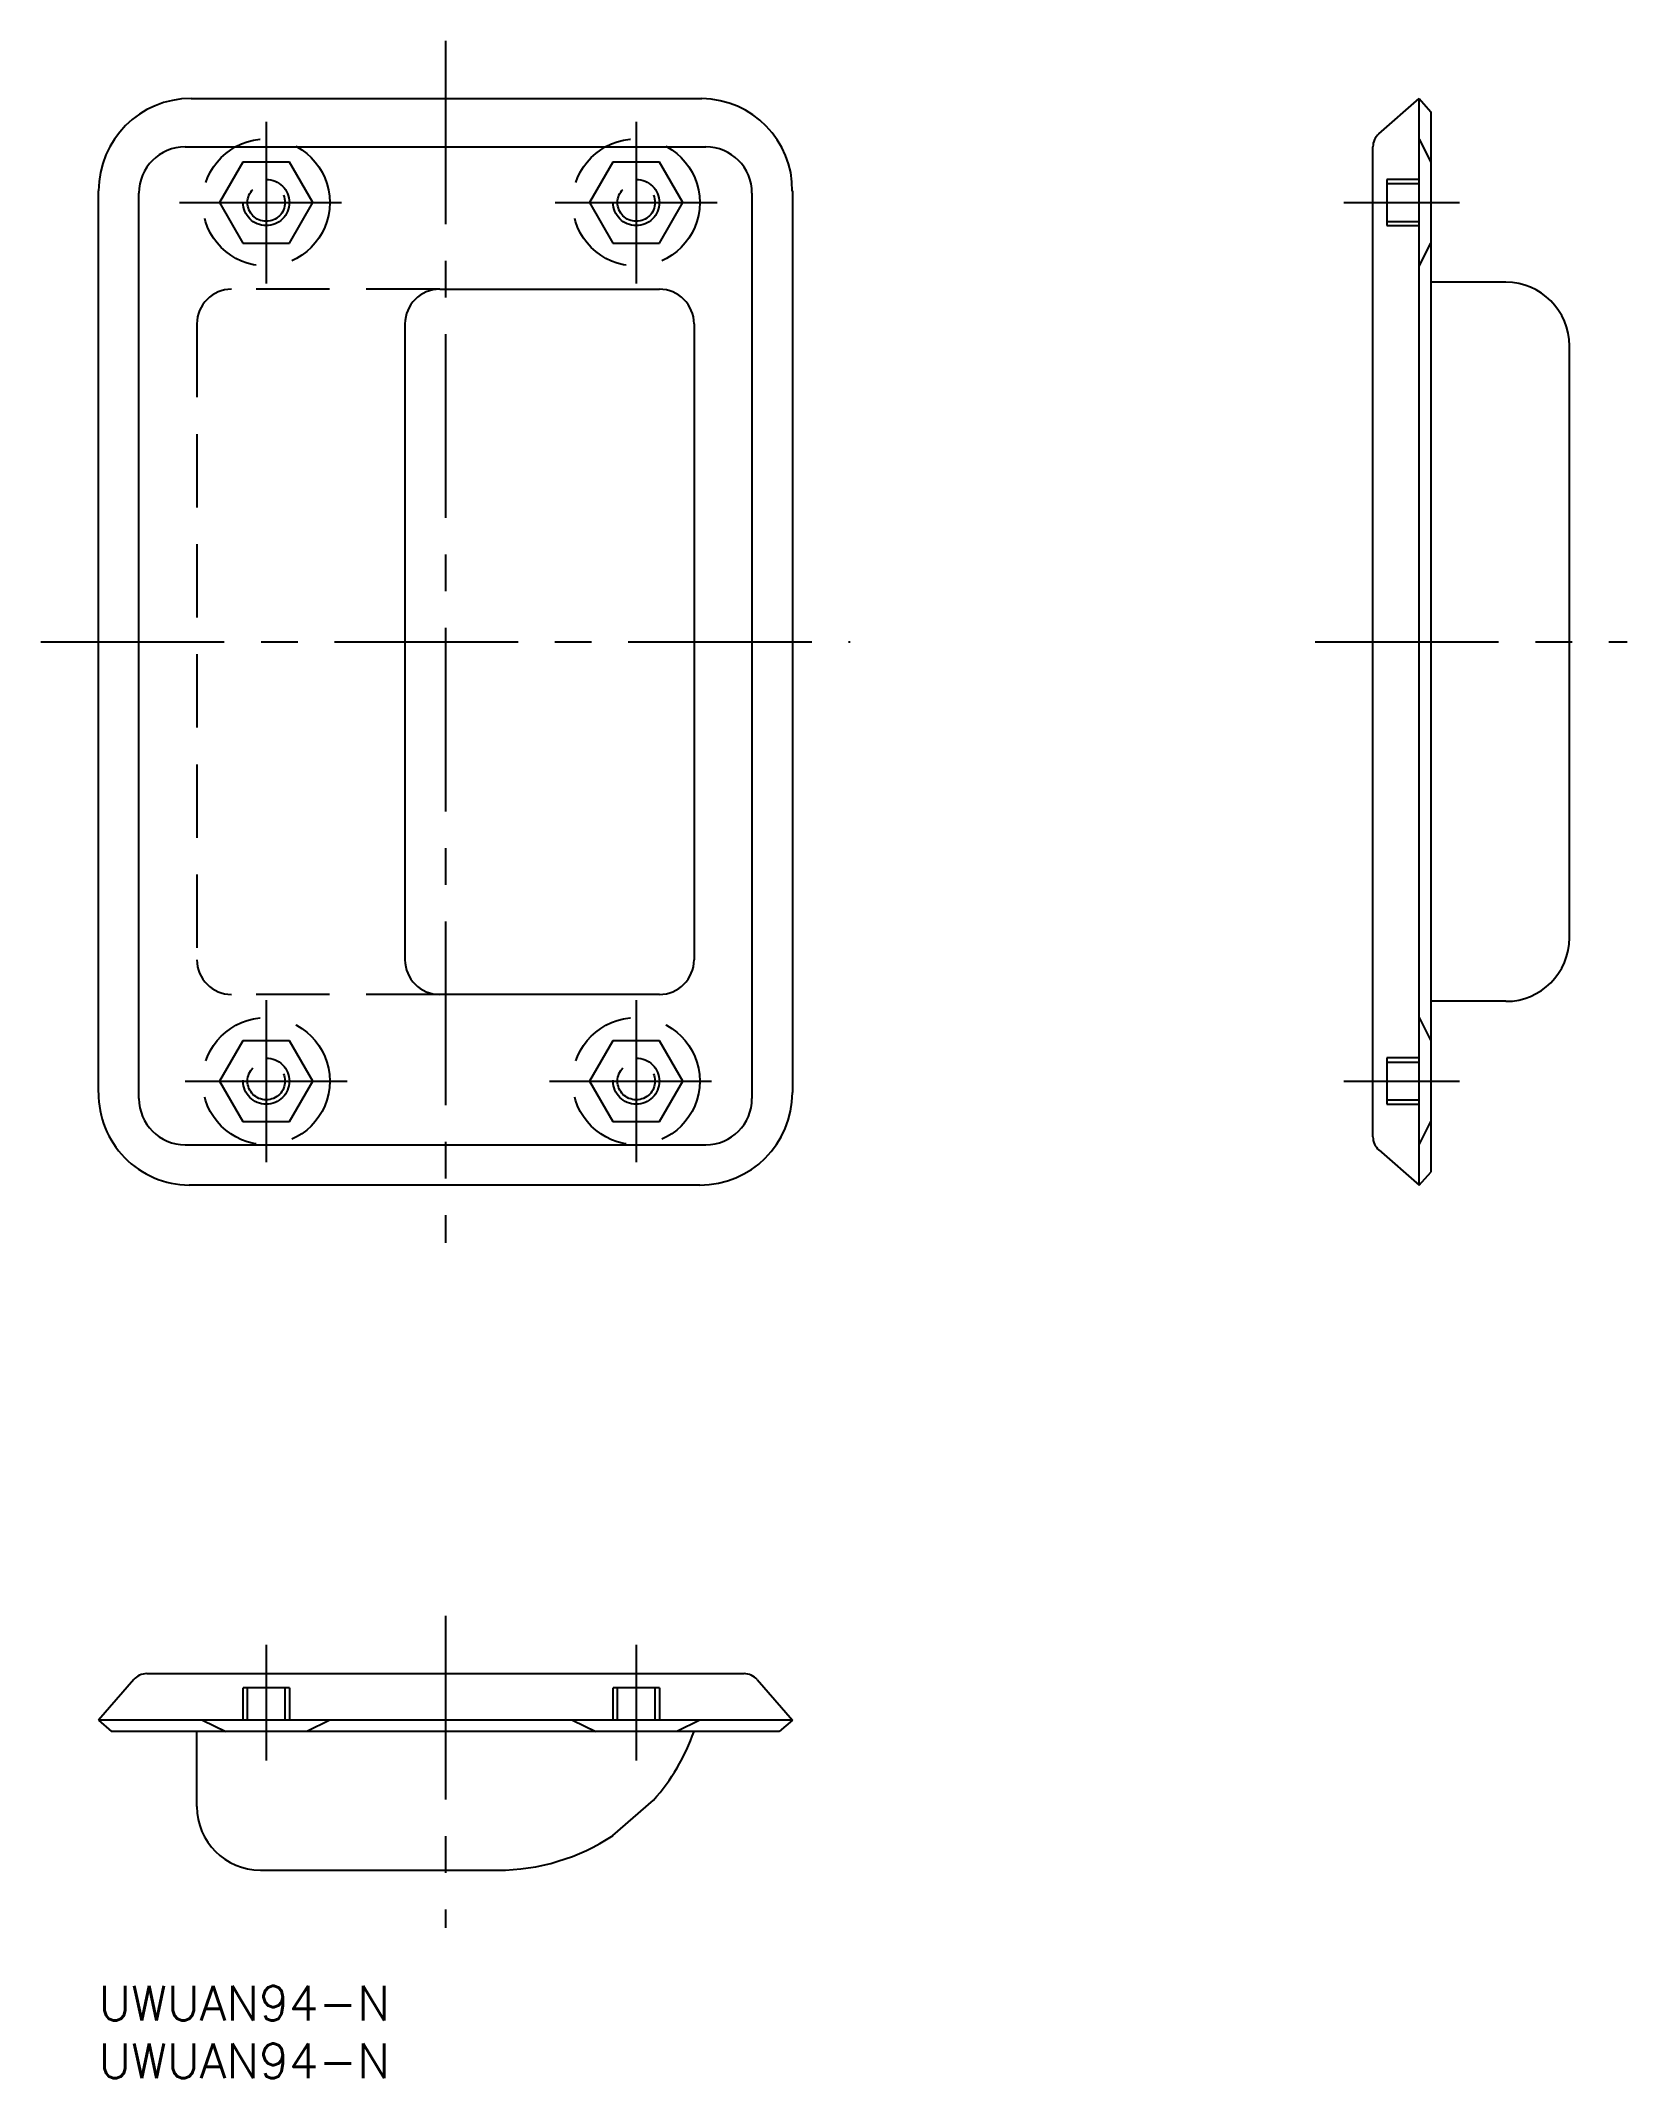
# Model space of a CAD drawing. Extents: x -5 to 132, y -8 to 168.
import ezdxf

# ---------------------------------------------------------------- set-up
doc = ezdxf.new("R2010")
doc.units = 0
doc.header["$LTSCALE"] = 0.5
doc.linetypes.add('CENTER', pattern=[50.8, 31.75, -6.35, 6.35, -6.35])
doc.linetypes.add('DASHED', pattern=[19.05, 12.7, -6.35])
for name, color, linetype in [('MSM_CENTER', 1, 'CENTER'), ('MSM_CONTINUOUS', 7, 'CONTINUOUS'), ('MSM_DASHED', 4, 'DASHED'), ('MSM_PART_NUMBER', 7, 'CONTINUOUS')]:
    doc.layers.add(name, color=color, linetype=linetype)
doc.styles.get("Standard").update_dxf_attribs({"font": 'txt.shx', "height": 3, "bigfont": 'bigfont.shx'})

msp = doc.modelspace()

# ---------------------------------------------------------------- linework, layer by layer
at = {"layer": 'MSM_CENTER'}
for p, q in [((30, 168.26), (30, 64.26)), ((14.5, 161.25), (14.5, 147.26)), ((46.5, 161.25), (46.5, 147.26)), ((7, 154.26), (21, 154.26)), ((39.5, 154.26), (53.5, 154.26)), ((107.71, 154.26), (117.71, 154.26)), ((-5, 116.26), (65, 116.26)), ((105.21, 116.26), (132.21, 116.26)), ((14.5, 85.25), (14.5, 71.26)), ((46.5, 85.25), (46.5, 71.26)), ((7.5, 78.26), (21.5, 78.26)), ((39, 78.26), (53, 78.26)), ((107.71, 78.26), (117.71, 78.26)), ((30, 32), (30, 5)), ((14.5, 29.5), (14.5, 19.5)), ((46.5, 29.5), (46.5, 19.5))]:
    msp.add_line(p, q, dxfattribs=at)
at = {"layer": 'MSM_CONTINUOUS'}
for p, q in [((8, 163.26), (52.17, 163.26)), ((110.72, 160.21), (114.22, 163.26)), ((114.22, 69.26), (114.22, 163.26)), ((114.22, 163.26), (115.21, 162.12)), ((115.21, 162.12), (115.21, 70.39)), ((7.49, 159.08), (52.51, 159.08)), ((110.21, 73.43), (110.21, 159.08)), ((0, 77.26), (0, 155.26)), ((60, 155.26), (60, 77.26)), ((3.49, 76.75), (3.49, 155.08)), ((56.51, 155.08), (56.51, 76.75)), ((29.5, 146.76), (48.5, 146.76)), ((121.71, 147.36), (115.21, 147.36)), ((26.5, 143.76), (26.5, 88.76)), ((51.5, 143.76), (51.5, 88.76)), ((127.21, 90.66), (127.21, 141.86)), ((48.5, 85.76), (29.5, 85.76)), ((121.71, 85.16), (115.21, 85.16)), ((7.49, 72.75), (52.51, 72.75)), ((110.72, 72.3), (114.22, 69.26)), ((52, 69.26), (7.83, 69.26)), ((114.22, 69.26), (115.21, 70.39)), ((3.04, 26.48), (0, 22.98)), ((4.17, 27), (55.83, 27)), ((56.96, 26.48), (60, 22.98)), ((60, 22.98), (0, 22.98)), ((0, 22.98), (1.13, 22)), ((60, 22.98), (58.87, 22)), ((58.87, 22), (1.13, 22)), ((8.5, 15.5), (8.5, 22)), ((44.49, 13.01), (48, 16.06)), ((14, 10), (34.53, 10))]:
    msp.add_line(p, q, dxfattribs=at)
for centre, radius, start, end in [((8, 155.26), 8, 90, 180), ((52.09, 155.34), 7.91, 359.368, 89.368), ((7.49, 155.08), 4, 90, 180), ((52.51, 155.08), 4, 0, 90), ((111.71, 159.08), 1.5, 131, 180), ((29.5, 143.76), 3, 90, 180), ((48.5, 143.76), 3, 0, 90), ((121.71, 141.86), 5.5, 0, 90), ((121.71, 90.66), 5.5, 270, 0), ((29.5, 88.76), 3, 180, 270), ((48.5, 88.76), 3, 270, 0), ((7.91, 77.17), 7.91, 179.368, 269.368), ((7.49, 76.75), 4, 180, 270), ((52, 77.26), 8, 270, 0), ((52.51, 76.75), 4, 270, 0), ((111.71, 73.43), 1.5, 180, 229), ((4.17, 25.5), 1.5, 90, 139), ((55.83, 25.5), 1.5, 41, 90), ((34.53, 28), 18, 318.4489, 340.5288), ((14, 15.5), 5.5, 180, 270), ((34.53, 28), 18, 270, 303.6048)]:
    msp.add_arc(centre, radius, start, end, dxfattribs=at)
at = {"layer": 'MSM_DASHED'}
for p, q in [((114.22, 159.75), (115.21, 157.75)), ((12.49, 157.75), (10.47, 154.26)), ((16.52, 157.75), (12.49, 157.75)), ((18.54, 154.26), (16.52, 157.75)), ((44.49, 157.75), (42.47, 154.26)), ((48.52, 157.75), (44.49, 157.75)), ((50.54, 154.26), (48.52, 157.75)), ((114.22, 156.26), (111.42, 156.26)), ((111.42, 156.26), (111.42, 152.26)), ((114.22, 155.88), (111.42, 155.88)), ((10.47, 154.26), (12.49, 150.76)), ((16.52, 150.76), (18.54, 154.26)), ((42.47, 154.26), (44.49, 150.76)), ((48.52, 150.76), (50.54, 154.26)), ((111.42, 152.63), (114.22, 152.63)), ((111.42, 152.26), (114.22, 152.26)), ((12.49, 150.76), (16.52, 150.76)), ((44.49, 150.76), (48.52, 150.76)), ((114.22, 148.76), (115.21, 150.76)), ((29.5, 146.76), (11.5, 146.76)), ((8.5, 143.76), (8.5, 88.76)), ((29.5, 85.76), (11.5, 85.76)), ((114.22, 83.75), (115.21, 81.75)), ((12.49, 81.75), (10.47, 78.26)), ((16.52, 81.75), (12.49, 81.75)), ((18.54, 78.26), (16.52, 81.75)), ((44.49, 81.75), (42.47, 78.26)), ((48.52, 81.75), (44.49, 81.75)), ((50.54, 78.26), (48.52, 81.75)), ((114.22, 80.26), (111.42, 80.26)), ((111.42, 80.26), (111.42, 76.26)), ((114.22, 79.88), (111.42, 79.88)), ((10.47, 78.26), (12.49, 74.76)), ((16.52, 74.76), (18.54, 78.26)), ((42.47, 78.26), (44.49, 74.76)), ((48.52, 74.76), (50.54, 78.26)), ((111.42, 76.63), (114.22, 76.63)), ((111.42, 76.26), (114.22, 76.26)), ((12.49, 74.76), (16.52, 74.76)), ((44.49, 74.76), (48.52, 74.76)), ((114.22, 72.76), (115.21, 74.76)), ((16.5, 25.78), (12.5, 25.78)), ((12.5, 22.98), (12.5, 25.78)), ((12.88, 22.98), (12.88, 25.78)), ((16.12, 25.78), (16.12, 22.98)), ((16.5, 25.78), (16.5, 22.98)), ((48.5, 25.78), (44.5, 25.78)), ((44.5, 22.98), (44.5, 25.78)), ((44.88, 22.98), (44.88, 25.78)), ((48.12, 25.78), (48.12, 22.98)), ((48.5, 25.78), (48.5, 22.98)), ((9, 22.98), (11, 22)), ((20, 22.98), (18, 22)), ((41, 22.98), (43, 22)), ((52, 22.98), (50, 22))]:
    msp.add_line(p, q, dxfattribs=at)
for centre, radius in [((14.5, 154.26), 5.5), ((46.5, 154.26), 5.5), ((14.5, 154.26), 2), ((14.5, 154.26), 1.62), ((46.5, 154.26), 2), ((46.5, 154.26), 1.62), ((14.5, 78.26), 5.5), ((46.5, 78.26), 5.5), ((14.5, 78.26), 2), ((14.5, 78.26), 1.62), ((46.5, 78.26), 2), ((46.5, 78.26), 1.62)]:
    msp.add_circle(centre, radius, dxfattribs=at)
for centre, start, end in [((11.5, 143.76), 90, 180), ((11.5, 88.76), 180, 270)]:
    msp.add_arc(centre, 3, start, end, dxfattribs=at)

# ---------------------------------------------------------------- texts
at = {"layer": 'MSM_PART_NUMBER', "linetype": 'CONTINUOUS'}
for p in [(0, -3), (0, -8)]:
    msp.add_text('UWUAN94-N', height=3, dxfattribs=at).set_placement(p)

doc.saveas('drawing.dxf')
